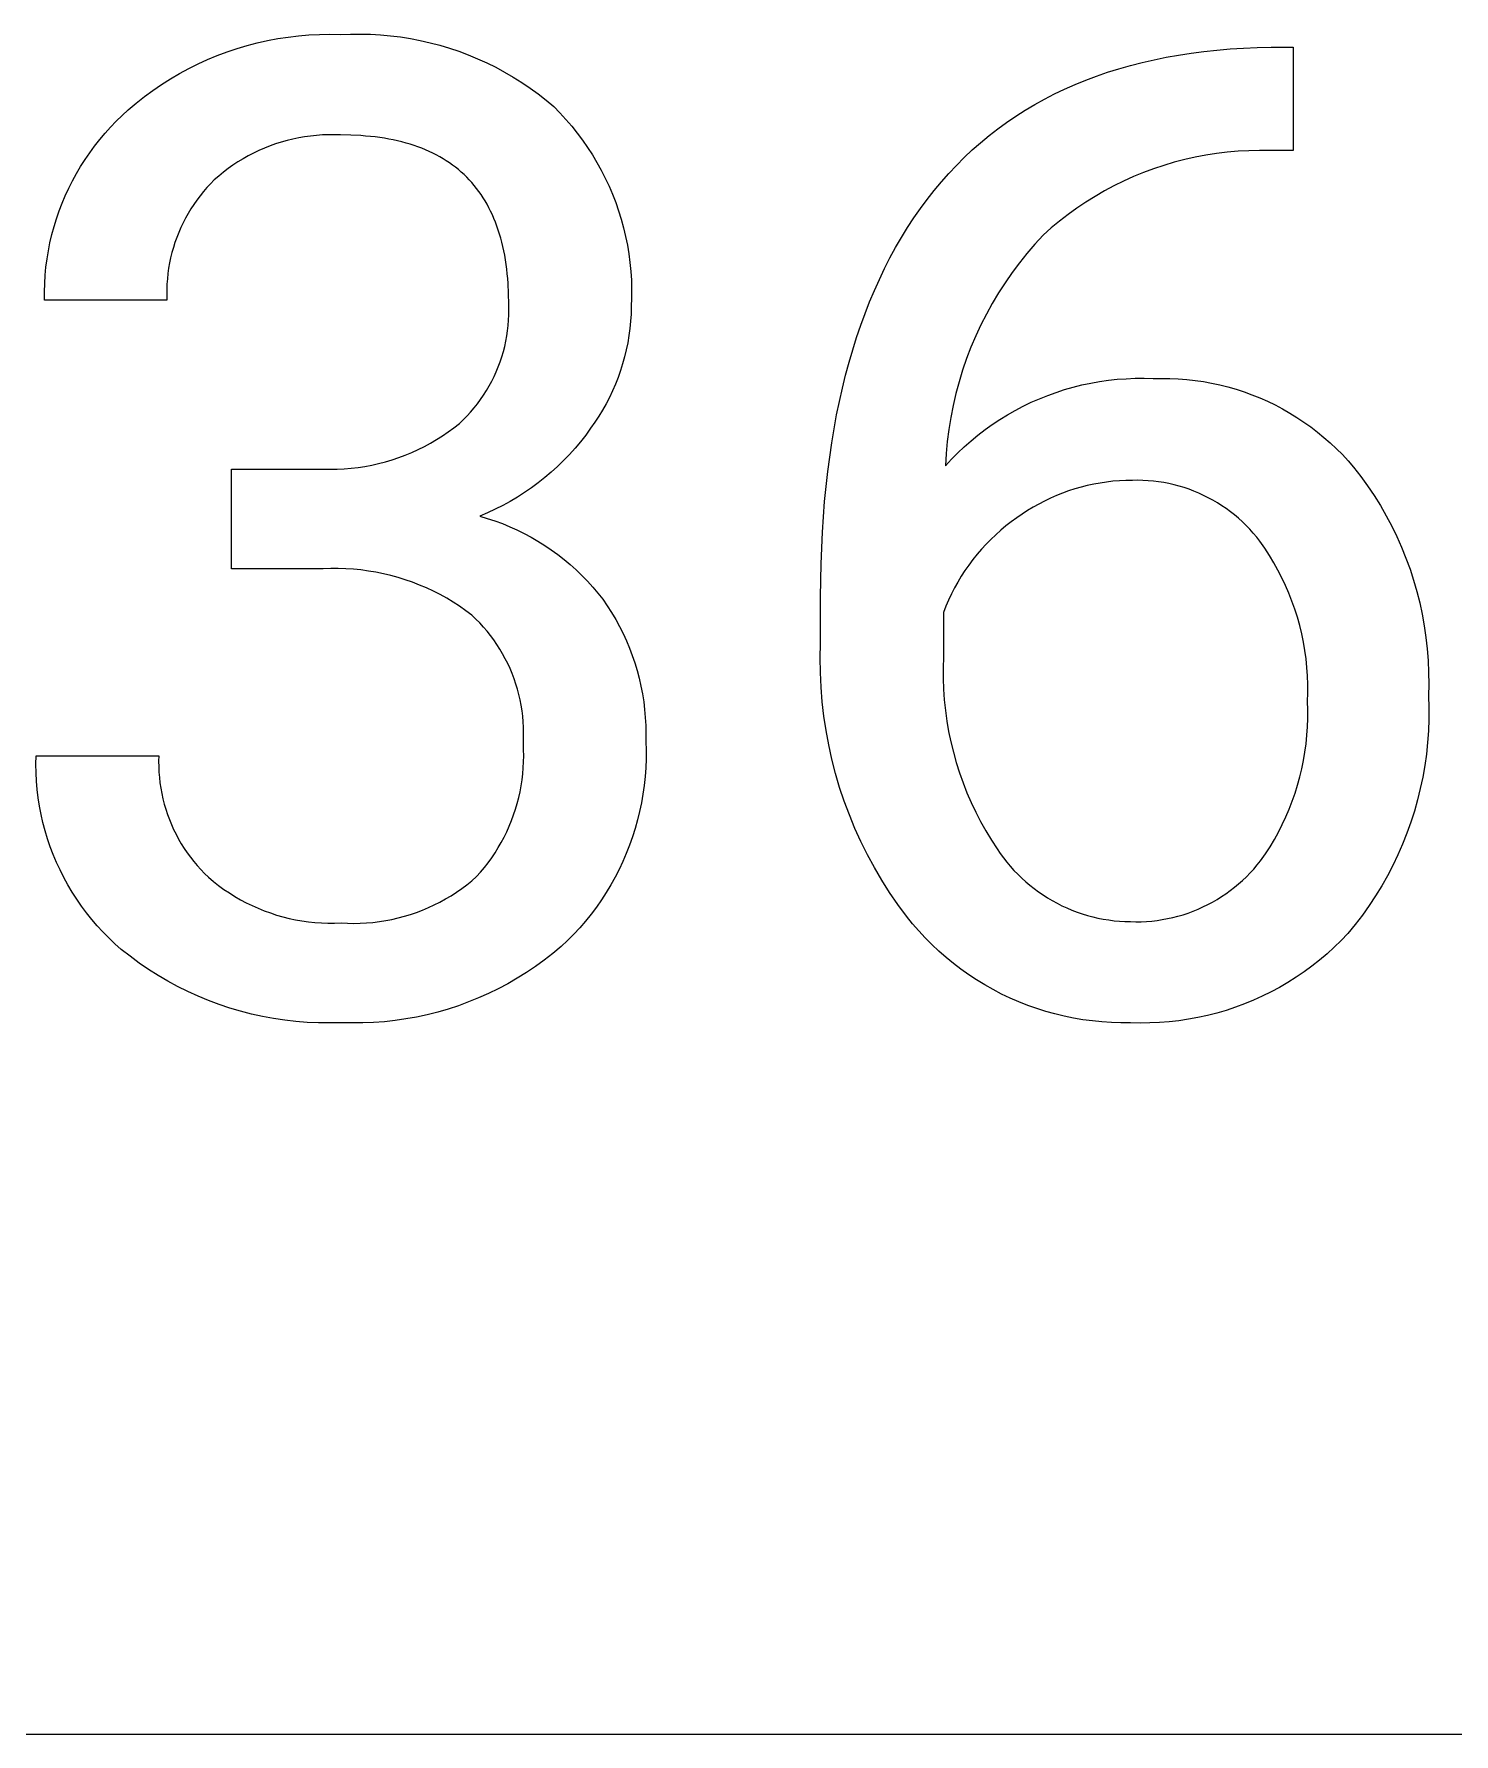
# Model space of a CAD drawing. Header units: millimetres. Extents: x -987 to 2591, y -102 to 2398.
# Drawn here: x 1936.8 to 1986.8, y 98.2 to 158.1 of the extents above; entities that cross this region are included whole.
import ezdxf

# ---------------------------------------------------------------- set-up
doc = ezdxf.new("R2010")
doc.units = ezdxf.units.MM
doc.header["$MEASUREMENT"] = 0
doc.layers.add('Domyślny', color=7, linetype='Continuous', true_color=0x000000)

msp = doc.modelspace()

# ---------------------------------------------------------------- linework, layer by layer
at = {"layer": 'Domyślny', "color": 18, "lineweight": 15, "true_color": 0x000000}
for p, q in [((1943.611, 157.458), (1943.96, 157.575)), ((1943.96, 157.575), (1944.314, 157.681)), ((1944.314, 157.681), (1944.672, 157.774)), ((1944.672, 157.774), (1945.032, 157.855)), ((1945.032, 157.855), (1945.395, 157.923)), ((1945.395, 157.923), (1945.76, 157.979)), ((1945.76, 157.979), (1946.126, 158.022)), ((1946.126, 158.022), (1946.494, 158.052)), ((1946.494, 158.052), (1946.863, 158.07)), ((1946.863, 158.07), (1947.232, 158.075)), ((1947.232, 158.075), (1947.601, 158.067)), ((1947.601, 158.067), (1947.955, 158.083)), ((1947.955, 158.083), (1948.308, 158.086)), ((1948.308, 158.086), (1948.662, 158.078)), ((1948.662, 158.078), (1949.015, 158.058)), ((1949.015, 158.058), (1949.367, 158.026)), ((1949.367, 158.026), (1949.718, 157.983)), ((1949.718, 157.983), (1950.068, 157.927)), ((1950.068, 157.927), (1950.415, 157.86)), ((1950.415, 157.86), (1950.76, 157.781)), ((1950.76, 157.781), (1951.102, 157.691)), ((1951.102, 157.691), (1951.44, 157.589)), ((1951.44, 157.589), (1951.775, 157.476)), ((1978.021, 157.473), (1978.48, 157.522)), ((1978.48, 157.522), (1978.946, 157.561)), ((1978.946, 157.561), (1979.419, 157.592)), ((1979.419, 157.592), (1979.9, 157.612)), ((1979.9, 157.612), (1980.389, 157.624)), ((1980.389, 157.624), (1981.163, 157.624)), ((1981.163, 157.624), (1981.163, 153.978)), ((1942.258, 156.868), (1942.588, 157.033)), ((1942.588, 157.033), (1942.924, 157.186)), ((1942.924, 157.186), (1943.265, 157.328)), ((1943.265, 157.328), (1943.611, 157.458)), ((1951.775, 157.476), (1952.107, 157.352)), ((1952.107, 157.352), (1952.433, 157.216)), ((1952.433, 157.216), (1952.755, 157.07)), ((1952.755, 157.07), (1953.072, 156.913)), ((1953.072, 156.913), (1953.384, 156.745)), ((1975.026, 156.864), (1975.431, 156.98)), ((1975.431, 156.98), (1975.844, 157.085)), ((1975.844, 157.085), (1976.264, 157.182)), ((1976.264, 157.182), (1976.692, 157.268)), ((1976.692, 157.268), (1977.127, 157.346)), ((1977.127, 157.346), (1977.571, 157.414)), ((1977.571, 157.414), (1978.021, 157.473)), ((1941.303, 156.307), (1941.615, 156.505)), ((1941.615, 156.505), (1941.933, 156.692)), ((1941.933, 156.692), (1942.258, 156.868)), ((1953.384, 156.745), (1953.689, 156.567)), ((1953.689, 156.567), (1953.989, 156.379)), ((1953.989, 156.379), (1954.282, 156.181)), ((1973.482, 156.309), (1973.857, 156.462)), ((1973.857, 156.462), (1974.239, 156.605)), ((1974.239, 156.605), (1974.629, 156.74)), ((1974.629, 156.74), (1975.026, 156.864)), ((1940.413, 155.649), (1940.702, 155.879)), ((1940.702, 155.879), (1940.999, 156.098)), ((1940.999, 156.098), (1941.303, 156.307)), ((1954.282, 156.181), (1954.568, 155.973)), ((1954.568, 155.973), (1954.847, 155.756)), ((1954.847, 155.756), (1955.119, 155.529)), ((1972.06, 155.602), (1972.404, 155.793)), ((1972.404, 155.793), (1972.756, 155.974)), ((1972.756, 155.974), (1973.115, 156.146)), ((1973.115, 156.146), (1973.482, 156.309)), ((1939.707, 155.013), (1939.916, 155.215)), ((1939.916, 155.215), (1940.131, 155.41)), ((1940.131, 155.41), (1940.413, 155.649)), ((1955.119, 155.529), (1955.337, 155.307)), ((1955.337, 155.307), (1955.548, 155.078)), ((1971.073, 154.973), (1971.394, 155.192)), ((1971.394, 155.192), (1971.723, 155.402)), ((1971.723, 155.402), (1972.06, 155.602)), ((1939.122, 154.367), (1939.31, 154.589)), ((1939.31, 154.589), (1939.505, 154.805)), ((1939.505, 154.805), (1939.707, 155.013)), ((1946.97, 154.529), (1946.76, 154.514)), ((1947.18, 154.536), (1946.97, 154.529)), ((1947.391, 154.536), (1947.18, 154.536)), ((1947.601, 154.529), (1947.391, 154.536)), ((1947.966, 154.523), (1947.601, 154.529)), ((1948.32, 154.505), (1947.966, 154.523)), ((1955.548, 155.078), (1955.752, 154.841)), ((1955.752, 154.841), (1955.947, 154.598)), ((1955.947, 154.598), (1956.133, 154.348)), ((1970.453, 154.506), (1970.759, 154.744)), ((1970.759, 154.744), (1971.073, 154.973)), ((1938.77, 153.905), (1938.942, 154.139)), ((1938.942, 154.139), (1939.122, 154.367)), ((1944.734, 153.982), (1944.544, 153.891)), ((1944.927, 154.066), (1944.734, 153.982)), ((1945.122, 154.143), (1944.927, 154.066)), ((1945.321, 154.214), (1945.122, 154.143)), ((1945.521, 154.278), (1945.321, 154.214)), ((1945.724, 154.335), (1945.521, 154.278)), ((1945.928, 154.385), (1945.724, 154.335)), ((1946.135, 154.428), (1945.928, 154.385)), ((1946.342, 154.464), (1946.135, 154.428)), ((1946.55, 154.493), (1946.342, 154.464)), ((1946.76, 154.514), (1946.55, 154.493)), ((1948.492, 154.492), (1948.32, 154.505)), ((1948.661, 154.477), (1948.492, 154.492)), ((1948.828, 154.458), (1948.661, 154.477)), ((1948.992, 154.436), (1948.828, 154.458)), ((1949.153, 154.411), (1948.992, 154.436)), ((1949.31, 154.384), (1949.153, 154.411)), ((1949.465, 154.353), (1949.31, 154.384)), ((1949.617, 154.32), (1949.465, 154.353)), ((1949.767, 154.284), (1949.617, 154.32)), ((1949.913, 154.245), (1949.767, 154.284)), ((1950.056, 154.202), (1949.913, 154.245)), ((1950.197, 154.157), (1950.056, 154.202)), ((1950.335, 154.11), (1950.197, 154.157)), ((1950.469, 154.059), (1950.335, 154.11)), ((1950.601, 154.005), (1950.469, 154.059)), ((1950.73, 153.949), (1950.601, 154.005)), ((1950.856, 153.889), (1950.73, 153.949)), ((1956.133, 154.348), (1956.311, 154.092)), ((1956.311, 154.092), (1956.48, 153.83)), ((1969.58, 153.734), (1969.863, 154.001)), ((1969.863, 154.001), (1970.154, 154.258)), ((1970.154, 154.258), (1970.453, 154.506)), ((1978.844, 153.923), (1978.466, 153.877)), ((1979.223, 153.956), (1978.844, 153.923)), ((1979.604, 153.976), (1979.223, 153.956)), ((1979.984, 153.984), (1979.604, 153.976)), ((1980.365, 153.978), (1979.984, 153.984)), ((1981.163, 153.978), (1980.365, 153.978)), ((1938.302, 153.17), (1938.449, 153.42)), ((1938.449, 153.42), (1938.605, 153.665)), ((1938.605, 153.665), (1938.77, 153.905)), ((1943.646, 153.343), (1943.479, 153.216)), ((1943.818, 153.465), (1943.646, 153.343)), ((1943.994, 153.581), (1943.818, 153.465)), ((1944.174, 153.691), (1943.994, 153.581)), ((1944.357, 153.794), (1944.174, 153.691)), ((1944.544, 153.891), (1944.357, 153.794)), ((1950.979, 153.827), (1950.856, 153.889)), ((1951.099, 153.761), (1950.979, 153.827)), ((1951.217, 153.693), (1951.099, 153.761)), ((1951.331, 153.622), (1951.217, 153.693)), ((1951.443, 153.548), (1951.331, 153.622)), ((1951.551, 153.471), (1951.443, 153.548)), ((1951.657, 153.391), (1951.551, 153.471)), ((1951.76, 153.308), (1951.657, 153.391)), ((1956.48, 153.83), (1956.64, 153.562)), ((1956.64, 153.562), (1956.791, 153.29)), ((1969.036, 153.172), (1969.304, 153.458)), ((1969.304, 153.458), (1969.58, 153.734)), ((1976.249, 153.339), (1975.892, 153.206)), ((1976.61, 153.459), (1976.249, 153.339)), ((1976.975, 153.568), (1976.61, 153.459)), ((1977.344, 153.664), (1976.975, 153.568)), ((1977.715, 153.748), (1977.344, 153.664)), ((1978.09, 153.819), (1977.715, 153.748)), ((1978.466, 153.877), (1978.09, 153.819)), ((1938.032, 152.655), (1938.162, 152.914)), ((1938.162, 152.914), (1938.302, 153.17)), ((1943.026, 152.811), (1942.898, 152.674)), ((1943.157, 152.944), (1943.026, 152.811)), ((1943.316, 153.083), (1943.157, 152.944)), ((1943.479, 153.216), (1943.316, 153.083)), ((1951.86, 153.223), (1951.76, 153.308)), ((1951.957, 153.134), (1951.86, 153.223)), ((1952.051, 153.042), (1951.957, 153.134)), ((1952.142, 152.948), (1952.051, 153.042)), ((1952.231, 152.851), (1952.142, 152.948)), ((1952.316, 152.75), (1952.231, 152.851)), ((1952.399, 152.647), (1952.316, 152.75)), ((1956.791, 153.29), (1956.933, 153.012)), ((1956.933, 153.012), (1957.065, 152.729)), ((1957.065, 152.729), (1957.187, 152.442)), ((1968.523, 152.572), (1968.776, 152.877)), ((1968.776, 152.877), (1969.036, 153.172)), ((1974.851, 152.737), (1974.515, 152.557)), ((1975.193, 152.905), (1974.851, 152.737)), ((1975.54, 153.061), (1975.193, 152.905)), ((1975.892, 153.206), (1975.54, 153.061)), ((1937.693, 151.852), (1937.797, 152.123)), ((1937.797, 152.123), (1937.91, 152.391)), ((1937.91, 152.391), (1938.032, 152.655)), ((1942.545, 152.236), (1942.438, 152.083)), ((1942.658, 152.386), (1942.545, 152.236)), ((1942.776, 152.532), (1942.658, 152.386)), ((1942.898, 152.674), (1942.776, 152.532)), ((1952.478, 152.541), (1952.399, 152.647)), ((1952.555, 152.432), (1952.478, 152.541)), ((1952.629, 152.32), (1952.555, 152.432)), ((1952.7, 152.205), (1952.629, 152.32)), ((1952.768, 152.087), (1952.7, 152.205)), ((1957.187, 152.442), (1957.299, 152.152)), ((1957.299, 152.152), (1957.402, 151.857)), ((1968.038, 151.936), (1968.277, 152.259)), ((1968.277, 152.259), (1968.523, 152.572)), ((1973.863, 152.165), (1973.547, 151.952)), ((1974.186, 152.366), (1973.863, 152.165)), ((1974.515, 152.557), (1974.186, 152.366)), ((1937.513, 151.299), (1937.599, 151.577)), ((1937.599, 151.577), (1937.693, 151.852)), ((1942.147, 151.602), (1942.061, 151.436)), ((1942.238, 151.766), (1942.147, 151.602)), ((1942.335, 151.926), (1942.238, 151.766)), ((1942.438, 152.083), (1942.335, 151.926)), ((1952.833, 151.967), (1952.768, 152.087)), ((1952.895, 151.843), (1952.833, 151.967)), ((1952.955, 151.717), (1952.895, 151.843)), ((1953.011, 151.587), (1952.955, 151.717)), ((1953.065, 151.455), (1953.011, 151.587)), ((1957.402, 151.857), (1957.494, 151.559)), ((1957.494, 151.559), (1957.577, 151.259)), ((1967.585, 151.266), (1967.807, 151.606)), ((1967.807, 151.606), (1968.038, 151.936)), ((1973.238, 151.729), (1972.937, 151.496)), ((1973.547, 151.952), (1973.238, 151.729)), ((1937.371, 150.735), (1937.438, 151.018)), ((1937.438, 151.018), (1937.513, 151.299)), ((1941.906, 151.095), (1941.837, 150.92)), ((1941.981, 151.267), (1941.906, 151.095)), ((1942.061, 151.436), (1941.981, 151.267)), ((1953.116, 151.32), (1953.065, 151.455)), ((1953.163, 151.181), (1953.116, 151.32)), ((1953.208, 151.04), (1953.163, 151.181)), ((1953.25, 150.896), (1953.208, 151.04)), ((1957.577, 151.259), (1957.649, 150.955)), ((1957.649, 150.955), (1957.71, 150.65)), ((1967.37, 150.918), (1967.585, 151.266)), ((1972.359, 151), (1972.068, 150.684)), ((1972.644, 151.253), (1972.359, 151)), ((1972.937, 151.496), (1972.644, 151.253)), ((1937.267, 150.164), (1937.314, 150.45)), ((1937.314, 150.45), (1937.371, 150.735)), ((1941.667, 150.385), (1941.622, 150.203)), ((1941.718, 150.565), (1941.667, 150.385)), ((1941.774, 150.744), (1941.718, 150.565)), ((1941.837, 150.92), (1941.774, 150.744)), ((1953.289, 150.749), (1953.25, 150.896)), ((1953.326, 150.599), (1953.289, 150.749)), ((1953.359, 150.446), (1953.326, 150.599)), ((1953.389, 150.291), (1953.359, 150.446)), ((1957.71, 150.65), (1957.761, 150.342)), ((1957.761, 150.342), (1957.802, 150.033)), ((1966.963, 150.196), (1967.162, 150.562)), ((1967.162, 150.562), (1967.37, 150.918)), ((1971.788, 150.358), (1971.52, 150.023)), ((1972.068, 150.684), (1971.788, 150.358)), ((1937.202, 149.586), (1937.229, 149.875)), ((1937.229, 149.875), (1937.267, 150.164)), ((1941.551, 149.835), (1941.525, 149.65)), ((1941.584, 150.02), (1941.551, 149.835)), ((1941.622, 150.203), (1941.584, 150.02)), ((1953.417, 150.132), (1953.389, 150.291)), ((1953.442, 149.97), (1953.417, 150.132)), ((1953.463, 149.806), (1953.442, 149.97)), ((1953.482, 149.638), (1953.463, 149.806)), ((1957.802, 150.033), (1957.832, 149.723)), ((1966.588, 149.44), (1966.772, 149.822)), ((1966.772, 149.822), (1966.963, 150.196)), ((1971.52, 150.023), (1971.263, 149.679)), ((1937.175, 149.005), (1937.184, 149.296)), ((1937.184, 149.296), (1937.202, 149.586)), ((1941.492, 149.277), (1941.485, 149.089)), ((1941.506, 149.463), (1941.492, 149.277)), ((1941.525, 149.65), (1941.506, 149.463)), ((1953.498, 149.468), (1953.482, 149.638)), ((1953.511, 149.294), (1953.498, 149.468)), ((1953.528, 148.939), (1953.511, 149.294)), ((1957.832, 149.723), (1957.852, 149.412)), ((1957.852, 149.412), (1957.861, 149.1)), ((1966.412, 149.049), (1966.588, 149.44)), ((1971.018, 149.326), (1970.786, 148.965)), ((1971.263, 149.679), (1971.018, 149.326)), ((1937.177, 148.715), (1937.175, 149.005)), ((1941.489, 148.715), (1937.177, 148.715)), ((1941.485, 149.089), (1941.484, 148.902)), ((1941.484, 148.902), (1941.489, 148.715)), ((1953.534, 148.572), (1953.528, 148.939)), ((1953.539, 148.384), (1953.534, 148.572)), ((1957.859, 148.788), (1957.847, 148.477)), ((1957.861, 149.1), (1957.859, 148.788)), ((1966.084, 148.241), (1966.244, 148.649)), ((1966.244, 148.649), (1966.412, 149.049)), ((1970.566, 148.596), (1970.358, 148.22)), ((1970.786, 148.965), (1970.566, 148.596)), ((1953.514, 147.821), (1953.529, 148.008)), ((1953.529, 148.008), (1953.537, 148.196)), ((1953.537, 148.196), (1953.539, 148.384)), ((1957.824, 147.968), (1957.799, 147.715)), ((1957.84, 148.222), (1957.824, 147.968)), ((1957.847, 148.477), (1957.84, 148.222)), ((1965.931, 147.824), (1966.084, 148.241)), ((1970.358, 148.22), (1970.164, 147.837)), ((1953.431, 147.264), (1953.465, 147.448)), ((1953.465, 147.448), (1953.493, 147.634)), ((1953.493, 147.634), (1953.514, 147.821)), ((1957.765, 147.462), (1957.723, 147.211)), ((1957.799, 147.715), (1957.765, 147.462)), ((1965.65, 146.964), (1965.786, 147.399)), ((1965.786, 147.399), (1965.931, 147.824)), ((1969.983, 147.448), (1969.816, 147.052)), ((1970.164, 147.837), (1969.983, 147.448)), ((1953.29, 146.718), (1953.344, 146.898)), ((1953.344, 146.898), (1953.391, 147.08)), ((1953.391, 147.08), (1953.431, 147.264)), ((1957.672, 146.962), (1957.612, 146.714)), ((1957.723, 147.211), (1957.672, 146.962)), ((1965.521, 146.522), (1965.65, 146.964)), ((1969.816, 147.052), (1969.662, 146.651)), ((1953.015, 146.019), (1953.093, 146.19)), ((1953.093, 146.19), (1953.165, 146.364)), ((1953.165, 146.364), (1953.231, 146.54)), ((1953.231, 146.54), (1953.29, 146.718)), ((1957.468, 146.226), (1957.383, 145.986)), ((1957.544, 146.469), (1957.468, 146.226)), ((1957.612, 146.714), (1957.544, 146.469)), ((1965.399, 146.07), (1965.521, 146.522)), ((1969.522, 146.246), (1969.396, 145.835)), ((1969.662, 146.651), (1969.522, 146.246)), ((1952.747, 145.524), (1952.842, 145.686)), ((1952.842, 145.686), (1952.932, 145.851)), ((1952.932, 145.851), (1953.015, 146.019)), ((1957.29, 145.749), (1957.188, 145.515)), ((1957.383, 145.986), (1957.29, 145.749)), ((1965.181, 145.142), (1965.286, 145.61)), ((1965.286, 145.61), (1965.399, 146.07)), ((1969.396, 145.835), (1969.284, 145.42)), ((1972.816, 145.462), (1973.116, 145.559)), ((1973.116, 145.559), (1973.419, 145.646)), ((1973.419, 145.646), (1973.725, 145.722)), ((1973.725, 145.722), (1974.034, 145.788)), ((1974.034, 145.788), (1974.345, 145.843)), ((1974.345, 145.843), (1974.657, 145.887)), ((1974.657, 145.887), (1974.97, 145.921)), ((1974.97, 145.921), (1975.285, 145.944)), ((1975.285, 145.944), (1975.6, 145.956)), ((1975.6, 145.956), (1975.916, 145.958)), ((1975.916, 145.958), (1976.231, 145.948)), ((1976.231, 145.948), (1976.527, 145.955)), ((1976.527, 145.955), (1976.823, 145.952)), ((1976.823, 145.952), (1977.119, 145.939)), ((1977.119, 145.939), (1977.415, 145.916)), ((1977.415, 145.916), (1977.709, 145.883)), ((1977.709, 145.883), (1978.002, 145.84)), ((1978.002, 145.84), (1978.293, 145.787)), ((1978.293, 145.787), (1978.583, 145.724)), ((1978.583, 145.724), (1978.87, 145.652)), ((1978.87, 145.652), (1979.155, 145.569)), ((1979.155, 145.569), (1979.436, 145.478)), ((1952.311, 144.912), (1952.428, 145.059)), ((1952.428, 145.059), (1952.54, 145.21)), ((1952.54, 145.21), (1952.646, 145.365)), ((1952.646, 145.365), (1952.747, 145.524)), ((1956.962, 145.059), (1956.837, 144.837)), ((1957.079, 145.285), (1956.962, 145.059)), ((1957.188, 145.515), (1957.079, 145.285)), ((1965.083, 144.665), (1965.181, 145.142)), ((1969.186, 145.002), (1969.103, 144.581)), ((1969.284, 145.42), (1969.186, 145.002)), ((1971.374, 144.827), (1971.653, 144.974)), ((1971.653, 144.974), (1971.938, 145.111)), ((1971.938, 145.111), (1972.226, 145.238)), ((1972.226, 145.238), (1972.519, 145.355)), ((1972.519, 145.355), (1972.816, 145.462)), ((1979.436, 145.478), (1979.715, 145.377)), ((1979.715, 145.377), (1979.99, 145.266)), ((1979.99, 145.266), (1980.261, 145.146)), ((1980.261, 145.146), (1980.527, 145.018)), ((1980.527, 145.018), (1980.79, 144.88)), ((1951.601, 144.214), (1951.795, 144.366)), ((1951.795, 144.366), (1951.931, 144.496)), ((1951.931, 144.496), (1952.063, 144.63)), ((1952.063, 144.63), (1952.189, 144.769)), ((1952.189, 144.769), (1952.311, 144.912)), ((1956.565, 144.407), (1956.417, 144.199)), ((1956.704, 144.62), (1956.565, 144.407)), ((1956.837, 144.837), (1956.704, 144.62)), ((1964.993, 144.179), (1965.083, 144.665)), ((1969.103, 144.581), (1969.034, 144.157)), ((1970.568, 144.332), (1970.831, 144.506)), ((1970.831, 144.506), (1971.1, 144.671)), ((1971.1, 144.671), (1971.374, 144.827)), ((1980.79, 144.88), (1981.047, 144.733)), ((1981.047, 144.733), (1981.299, 144.578)), ((1981.299, 144.578), (1981.546, 144.415)), ((1981.546, 144.415), (1981.788, 144.243)), ((1950.778, 143.673), (1950.991, 143.798)), ((1950.991, 143.798), (1951.199, 143.929)), ((1951.199, 143.929), (1951.402, 144.068)), ((1951.402, 144.068), (1951.601, 144.214)), ((1956.243, 143.959), (1956.06, 143.724)), ((1956.417, 144.199), (1956.243, 143.959)), ((1964.911, 143.684), (1964.993, 144.179)), ((1969.034, 144.157), (1968.98, 143.731)), ((1969.581, 143.547), (1969.818, 143.756)), ((1969.818, 143.756), (1970.061, 143.956)), ((1970.061, 143.956), (1970.312, 144.148)), ((1970.312, 144.148), (1970.568, 144.332)), ((1981.788, 144.243), (1982.023, 144.063)), ((1982.023, 144.063), (1982.252, 143.875)), ((1982.252, 143.875), (1982.475, 143.68)), ((1949.424, 143.086), (1949.657, 143.164)), ((1949.657, 143.164), (1949.888, 143.25)), ((1949.888, 143.25), (1950.116, 143.345)), ((1950.116, 143.345), (1950.34, 143.447)), ((1950.34, 143.447), (1950.561, 143.556)), ((1950.561, 143.556), (1950.778, 143.673)), ((1955.671, 143.274), (1955.465, 143.06)), ((1955.869, 143.496), (1955.671, 143.274)), ((1956.06, 143.724), (1955.869, 143.496)), ((1964.77, 142.669), (1964.911, 143.684)), ((1968.941, 143.303), (1968.916, 142.875)), ((1968.98, 143.731), (1968.941, 143.303)), ((1969.13, 143.106), (1969.352, 143.331)), ((1969.352, 143.331), (1969.581, 143.547)), ((1982.475, 143.68), (1982.691, 143.477)), ((1982.691, 143.477), (1982.9, 143.267)), ((1982.9, 143.267), (1983.102, 143.051)), ((1943.765, 142.758), (1946.994, 142.758)), ((1943.765, 139.243), (1943.765, 142.758)), ((1946.994, 142.758), (1947.24, 142.753)), ((1947.24, 142.753), (1947.486, 142.756)), ((1947.486, 142.756), (1947.732, 142.768)), ((1947.732, 142.768), (1947.978, 142.788)), ((1947.978, 142.788), (1948.223, 142.817)), ((1948.223, 142.817), (1948.466, 142.854)), ((1948.466, 142.854), (1948.709, 142.9)), ((1948.709, 142.9), (1948.949, 142.954)), ((1948.949, 142.954), (1949.188, 143.016)), ((1949.188, 143.016), (1949.424, 143.086)), ((1955.032, 142.652), (1954.805, 142.459)), ((1955.252, 142.852), (1955.032, 142.652)), ((1955.465, 143.06), (1955.252, 142.852)), ((1964.661, 141.62), (1964.77, 142.669)), ((1968.916, 142.875), (1969.13, 143.106)), ((1983.102, 143.051), (1983.296, 142.827)), ((1983.296, 142.827), (1983.549, 142.501)), ((1954.333, 142.098), (1954.088, 141.929)), ((1954.572, 142.274), (1954.333, 142.098)), ((1954.805, 142.459), (1954.572, 142.274)), ((1973.254, 141.988), (1973.038, 141.91)), ((1973.472, 142.058), (1973.254, 141.988)), ((1973.692, 142.122), (1973.472, 142.058)), ((1973.914, 142.178), (1973.692, 142.122)), ((1974.138, 142.227), (1973.914, 142.178)), ((1974.363, 142.268), (1974.138, 142.227)), ((1974.59, 142.302), (1974.363, 142.268)), ((1974.818, 142.329), (1974.59, 142.302)), ((1975.046, 142.347), (1974.818, 142.329)), ((1975.275, 142.359), (1975.046, 142.347)), ((1975.504, 142.362), (1975.275, 142.359)), ((1975.689, 142.365), (1975.504, 142.362)), ((1975.873, 142.36), (1975.689, 142.365)), ((1976.058, 142.35), (1975.873, 142.36)), ((1976.242, 142.334), (1976.058, 142.35)), ((1976.425, 142.311), (1976.242, 142.334)), ((1976.607, 142.282), (1976.425, 142.311)), ((1976.788, 142.247), (1976.607, 142.282)), ((1976.968, 142.205), (1976.788, 142.247)), ((1977.147, 142.158), (1976.968, 142.205)), ((1977.323, 142.105), (1977.147, 142.158)), ((1977.498, 142.046), (1977.323, 142.105)), ((1977.671, 141.98), (1977.498, 142.046)), ((1977.841, 141.909), (1977.671, 141.98)), ((1983.549, 142.501), (1983.79, 142.167)), ((1983.79, 142.167), (1984.02, 141.825)), ((1953.054, 141.342), (1952.784, 141.217)), ((1953.32, 141.475), (1953.054, 141.342)), ((1953.581, 141.618), (1953.32, 141.475)), ((1953.837, 141.769), (1953.581, 141.618)), ((1954.088, 141.929), (1953.837, 141.769)), ((1964.582, 140.536), (1964.661, 141.62)), ((1972.005, 141.416), (1971.809, 141.297)), ((1972.205, 141.528), (1972.005, 141.416)), ((1972.409, 141.634), (1972.205, 141.528)), ((1972.615, 141.733), (1972.409, 141.634)), ((1972.825, 141.825), (1972.615, 141.733)), ((1973.038, 141.91), (1972.825, 141.825)), ((1978.009, 141.833), (1977.841, 141.909)), ((1978.174, 141.75), (1978.009, 141.833)), ((1978.337, 141.662), (1978.174, 141.75)), ((1978.496, 141.569), (1978.337, 141.662)), ((1978.652, 141.47), (1978.496, 141.569)), ((1978.804, 141.367), (1978.652, 141.47)), ((1978.953, 141.258), (1978.804, 141.367)), ((1984.02, 141.825), (1984.238, 141.475)), ((1984.238, 141.475), (1984.444, 141.117)), ((1952.784, 141.217), (1952.51, 141.102)), ((1952.51, 141.102), (1952.778, 141.022)), ((1952.778, 141.022), (1953.044, 140.933)), ((1953.044, 140.933), (1953.307, 140.836)), ((1953.307, 140.836), (1953.566, 140.729)), ((1971.048, 140.755), (1970.865, 140.603)), ((1971.237, 140.901), (1971.048, 140.755)), ((1971.43, 141.04), (1971.237, 140.901)), ((1971.617, 141.172), (1971.43, 141.04)), ((1971.809, 141.297), (1971.617, 141.172)), ((1979.099, 141.144), (1978.953, 141.258)), ((1979.24, 141.025), (1979.099, 141.144)), ((1979.377, 140.901), (1979.24, 141.025)), ((1979.51, 140.773), (1979.377, 140.901)), ((1979.638, 140.641), (1979.51, 140.773)), ((1984.444, 141.117), (1984.637, 140.753)), ((1984.637, 140.753), (1984.818, 140.382)), ((1953.566, 140.729), (1953.822, 140.613)), ((1953.822, 140.613), (1954.073, 140.489)), ((1954.073, 140.489), (1954.32, 140.357)), ((1954.32, 140.357), (1954.562, 140.216)), ((1954.562, 140.216), (1954.8, 140.067)), ((1964.536, 139.417), (1964.582, 140.536)), ((1970.514, 140.281), (1970.347, 140.111)), ((1970.687, 140.445), (1970.514, 140.281)), ((1970.865, 140.603), (1970.687, 140.445)), ((1979.762, 140.504), (1979.638, 140.641)), ((1979.881, 140.363), (1979.762, 140.504)), ((1979.996, 140.218), (1979.881, 140.363)), ((1980.167, 139.972), (1979.996, 140.218)), ((1984.818, 140.382), (1984.986, 140.006)), ((1954.8, 140.067), (1955.032, 139.91)), ((1955.032, 139.91), (1955.259, 139.745)), ((1955.259, 139.745), (1955.48, 139.573)), ((1955.48, 139.573), (1955.695, 139.393)), ((1969.882, 139.57), (1969.739, 139.379)), ((1970.031, 139.756), (1969.882, 139.57)), ((1970.186, 139.936), (1970.031, 139.756)), ((1970.347, 140.111), (1970.186, 139.936)), ((1980.33, 139.72), (1980.167, 139.972)), ((1980.485, 139.462), (1980.33, 139.72)), ((1984.986, 140.006), (1985.14, 139.623)), ((1985.14, 139.623), (1985.282, 139.236)), ((1946.994, 139.243), (1943.765, 139.243)), ((1947.26, 139.254), (1946.994, 139.243)), ((1947.528, 139.255), (1947.26, 139.254)), ((1947.794, 139.247), (1947.528, 139.255)), ((1948.061, 139.23), (1947.794, 139.247)), ((1948.327, 139.204), (1948.061, 139.23)), ((1948.592, 139.168), (1948.327, 139.204)), ((1948.855, 139.124), (1948.592, 139.168)), ((1949.117, 139.071), (1948.855, 139.124)), ((1949.376, 139.009), (1949.117, 139.071)), ((1949.634, 138.939), (1949.376, 139.009)), ((1955.695, 139.393), (1955.904, 139.206)), ((1955.904, 139.206), (1956.106, 139.012)), ((1956.106, 139.012), (1956.302, 138.812)), ((1964.52, 138.264), (1964.536, 139.417)), ((1969.474, 138.984), (1969.351, 138.78)), ((1969.603, 139.184), (1969.474, 138.984)), ((1969.739, 139.379), (1969.603, 139.184)), ((1980.631, 139.2), (1980.485, 139.462)), ((1980.768, 138.933), (1980.631, 139.2)), ((1985.282, 139.236), (1985.41, 138.844)), ((1949.889, 138.859), (1949.634, 138.939)), ((1950.141, 138.771), (1949.889, 138.859)), ((1950.39, 138.675), (1950.141, 138.771)), ((1950.636, 138.57), (1950.39, 138.675)), ((1950.878, 138.457), (1950.636, 138.57)), ((1951.115, 138.335), (1950.878, 138.457)), ((1956.302, 138.812), (1956.49, 138.604)), ((1956.49, 138.604), (1956.672, 138.391)), ((1956.672, 138.391), (1956.846, 138.171)), ((1969.127, 138.36), (1969.025, 138.145)), ((1969.235, 138.572), (1969.127, 138.36)), ((1969.351, 138.78), (1969.235, 138.572)), ((1980.895, 138.661), (1980.768, 138.933)), ((1981.014, 138.385), (1980.895, 138.661)), ((1981.124, 138.106), (1981.014, 138.385)), ((1985.41, 138.844), (1985.525, 138.448)), ((1985.525, 138.448), (1985.626, 138.048)), ((1951.349, 138.206), (1951.115, 138.335)), ((1951.578, 138.069), (1951.349, 138.206)), ((1951.802, 137.924), (1951.578, 138.069)), ((1952.022, 137.771), (1951.802, 137.924)), ((1952.236, 137.611), (1952.022, 137.771)), ((1956.846, 138.171), (1957.005, 137.941)), ((1957.005, 137.941), (1957.156, 137.705)), ((1964.52, 136.62), (1964.52, 138.264)), ((1968.931, 137.926), (1968.845, 137.704)), ((1969.025, 138.145), (1968.931, 137.926)), ((1981.224, 137.823), (1981.124, 138.106)), ((1981.314, 137.537), (1981.224, 137.823)), ((1985.626, 138.048), (1985.713, 137.645)), ((1952.376, 137.477), (1952.236, 137.611)), ((1952.511, 137.339), (1952.376, 137.477)), ((1952.642, 137.195), (1952.511, 137.339)), ((1952.767, 137.048), (1952.642, 137.195)), ((1957.156, 137.705), (1957.299, 137.464)), ((1957.299, 137.464), (1957.433, 137.218)), ((1957.433, 137.218), (1957.559, 136.968)), ((1968.845, 137.704), (1968.845, 136.132)), ((1981.395, 137.248), (1981.314, 137.537)), ((1981.466, 136.956), (1981.395, 137.248)), ((1985.713, 137.645), (1985.786, 137.239)), ((1985.786, 137.239), (1985.845, 136.831)), ((1952.888, 136.896), (1952.767, 137.048)), ((1953.003, 136.74), (1952.888, 136.896)), ((1953.113, 136.58), (1953.003, 136.74)), ((1953.217, 136.417), (1953.113, 136.58)), ((1957.559, 136.968), (1957.676, 136.713)), ((1957.676, 136.713), (1957.785, 136.455)), ((1964.507, 136.106), (1964.52, 136.62)), ((1981.527, 136.662), (1981.466, 136.956)), ((1981.578, 136.366), (1981.527, 136.662)), ((1985.845, 136.831), (1985.89, 136.421)), ((1953.316, 136.25), (1953.217, 136.417)), ((1953.409, 136.08), (1953.316, 136.25)), ((1953.496, 135.907), (1953.409, 136.08)), ((1957.785, 136.455), (1957.884, 136.193)), ((1957.884, 136.193), (1957.974, 135.928)), ((1964.512, 135.592), (1964.507, 136.106)), ((1968.845, 136.132), (1968.833, 135.756)), ((1981.619, 136.069), (1981.578, 136.366)), ((1981.651, 135.77), (1981.619, 136.069)), ((1985.89, 136.421), (1985.921, 136.01)), ((1985.921, 136.01), (1985.938, 135.598)), ((1953.577, 135.731), (1953.496, 135.907)), ((1953.652, 135.552), (1953.577, 135.731)), ((1953.721, 135.371), (1953.652, 135.552)), ((1953.784, 135.187), (1953.721, 135.371)), ((1957.974, 135.928), (1958.055, 135.66)), ((1958.055, 135.66), (1958.127, 135.389)), ((1958.127, 135.389), (1958.189, 135.116)), ((1964.534, 135.078), (1964.512, 135.592)), ((1968.833, 135.756), (1968.834, 135.38)), ((1968.834, 135.38), (1968.847, 135.005)), ((1981.672, 135.471), (1981.651, 135.77)), ((1981.683, 135.171), (1981.672, 135.471)), ((1985.938, 135.598), (1985.94, 135.186)), ((1953.84, 135.002), (1953.784, 135.187)), ((1953.89, 134.815), (1953.84, 135.002)), ((1953.934, 134.626), (1953.89, 134.815)), ((1958.189, 135.116), (1958.242, 134.841)), ((1958.242, 134.841), (1958.286, 134.564)), ((1964.575, 134.565), (1964.534, 135.078)), ((1968.847, 135.005), (1968.874, 134.63)), ((1981.676, 134.571), (1981.685, 134.871)), ((1981.685, 134.871), (1981.683, 135.171)), ((1985.94, 135.186), (1985.929, 134.773)), ((1985.929, 134.773), (1985.943, 134.362)), ((1953.971, 134.436), (1953.934, 134.626)), ((1954.001, 134.244), (1953.971, 134.436)), ((1954.025, 134.052), (1954.001, 134.244)), ((1958.286, 134.564), (1958.32, 134.286)), ((1958.32, 134.286), (1958.344, 134.007)), ((1964.633, 134.054), (1964.575, 134.565)), ((1968.874, 134.63), (1968.913, 134.257)), ((1968.913, 134.257), (1968.965, 133.884)), ((1981.685, 134.273), (1981.676, 134.571)), ((1981.684, 133.975), (1981.685, 134.273)), ((1985.943, 134.362), (1985.942, 133.95)), ((1954.043, 133.859), (1954.025, 134.052)), ((1954.054, 133.665), (1954.043, 133.859)), ((1954.058, 133.471), (1954.054, 133.665)), ((1958.344, 134.007), (1958.359, 133.727)), ((1958.359, 133.727), (1958.364, 133.447)), ((1964.709, 133.546), (1964.633, 134.054)), ((1968.965, 133.884), (1969.029, 133.514)), ((1981.653, 133.38), (1981.673, 133.677)), ((1981.673, 133.677), (1981.684, 133.975)), ((1985.942, 133.95), (1985.928, 133.539)), ((1954.047, 133.084), (1954.056, 133.278)), ((1954.057, 132.872), (1954.047, 133.084)), ((1954.056, 133.278), (1954.058, 133.471)), ((1958.364, 133.447), (1958.359, 133.167)), ((1958.359, 133.167), (1958.369, 132.857)), ((1964.803, 133.04), (1964.709, 133.546)), ((1964.914, 132.538), (1964.803, 133.04)), ((1969.029, 133.514), (1969.106, 133.147)), ((1969.106, 133.147), (1969.195, 132.782)), ((1981.582, 132.788), (1981.622, 133.083)), ((1981.622, 133.083), (1981.653, 133.38)), ((1985.899, 133.128), (1985.857, 132.719)), ((1985.928, 133.539), (1985.899, 133.128)), ((1936.874, 132.359), (1936.879, 132.655)), ((1936.879, 132.063), (1936.874, 132.359)), ((1936.879, 132.655), (1941.204, 132.655)), ((1941.204, 132.655), (1941.199, 132.464)), ((1941.199, 132.464), (1941.201, 132.274)), ((1954.045, 132.235), (1954.056, 132.447)), ((1954.056, 132.447), (1954.06, 132.659)), ((1954.06, 132.659), (1954.057, 132.872)), ((1958.368, 132.546), (1958.356, 132.236)), ((1958.369, 132.857), (1958.368, 132.546)), ((1965.043, 132.04), (1964.914, 132.538)), ((1969.195, 132.782), (1969.296, 132.42)), ((1969.296, 132.42), (1969.41, 132.062)), ((1981.471, 132.202), (1981.531, 132.494)), ((1981.531, 132.494), (1981.582, 132.788)), ((1985.857, 132.719), (1985.8, 132.311)), ((1936.894, 131.767), (1936.879, 132.063)), ((1936.92, 131.472), (1936.894, 131.767)), ((1941.201, 132.274), (1941.209, 132.083)), ((1941.209, 132.083), (1941.224, 131.893)), ((1941.224, 131.893), (1941.245, 131.704)), ((1953.969, 131.602), (1954.001, 131.812)), ((1954.001, 131.812), (1954.026, 132.023)), ((1954.026, 132.023), (1954.045, 132.235)), ((1958.334, 131.926), (1958.302, 131.617)), ((1958.356, 132.236), (1958.334, 131.926)), ((1965.188, 131.547), (1965.043, 132.04)), ((1969.41, 132.062), (1969.535, 131.708)), ((1981.322, 131.625), (1981.401, 131.912)), ((1981.401, 131.912), (1981.471, 132.202)), ((1985.73, 131.906), (1985.645, 131.503)), ((1985.8, 132.311), (1985.73, 131.906)), ((1936.956, 131.178), (1936.92, 131.472)), ((1937.002, 130.885), (1936.956, 131.178)), ((1941.245, 131.704), (1941.273, 131.515)), ((1941.273, 131.515), (1941.308, 131.327)), ((1941.308, 131.327), (1941.349, 131.141)), ((1953.829, 130.981), (1953.883, 131.186)), ((1953.883, 131.186), (1953.929, 131.394)), ((1953.929, 131.394), (1953.969, 131.602)), ((1958.259, 131.309), (1958.206, 131.003)), ((1958.302, 131.617), (1958.259, 131.309)), ((1965.351, 131.059), (1965.188, 131.547)), ((1969.535, 131.708), (1969.673, 131.358)), ((1969.673, 131.358), (1969.822, 131.014)), ((1981.134, 131.06), (1981.233, 131.341)), ((1981.233, 131.341), (1981.322, 131.625)), ((1985.645, 131.503), (1985.547, 131.103)), ((1937.058, 130.594), (1937.002, 130.885)), ((1937.124, 130.305), (1937.058, 130.594)), ((1941.349, 131.141), (1941.396, 130.956)), ((1941.396, 130.956), (1941.45, 130.773)), ((1941.45, 130.773), (1941.51, 130.592)), ((1941.51, 130.592), (1941.576, 130.414)), ((1953.628, 130.376), (1953.702, 130.575)), ((1953.702, 130.575), (1953.769, 130.777)), ((1953.769, 130.777), (1953.829, 130.981)), ((1958.142, 130.699), (1958.069, 130.398)), ((1958.206, 131.003), (1958.142, 130.699)), ((1965.531, 130.577), (1965.351, 131.059)), ((1965.727, 130.102), (1965.531, 130.577)), ((1969.822, 131.014), (1969.983, 130.674)), ((1969.983, 130.674), (1970.156, 130.34)), ((1980.909, 130.508), (1981.026, 130.782)), ((1981.026, 130.782), (1981.134, 131.06)), ((1985.435, 130.707), (1985.31, 130.315)), ((1985.547, 131.103), (1985.435, 130.707)), ((1937.2, 130.019), (1937.124, 130.305)), ((1937.286, 129.735), (1937.2, 130.019)), ((1941.576, 130.414), (1941.648, 130.237)), ((1941.648, 130.237), (1941.726, 130.063)), ((1941.726, 130.063), (1941.811, 129.892)), ((1953.368, 129.795), (1953.461, 129.985)), ((1953.461, 129.985), (1953.548, 130.179)), ((1953.548, 130.179), (1953.628, 130.376)), ((1957.985, 130.098), (1957.891, 129.802)), ((1958.069, 130.398), (1957.985, 130.098)), ((1965.94, 129.634), (1965.727, 130.102)), ((1970.156, 130.34), (1970.339, 130.012)), ((1970.339, 130.012), (1970.534, 129.691)), ((1980.503, 129.711), (1980.647, 129.972)), ((1980.647, 129.972), (1980.782, 130.238)), ((1980.782, 130.238), (1980.909, 130.508)), ((1985.31, 130.315), (1985.171, 129.928)), ((1937.381, 129.455), (1937.286, 129.735)), ((1937.486, 129.178), (1937.381, 129.455)), ((1941.811, 129.892), (1941.901, 129.724)), ((1941.901, 129.724), (1941.997, 129.559)), ((1941.997, 129.559), (1942.098, 129.398)), ((1942.098, 129.398), (1942.205, 129.24)), ((1953.05, 129.242), (1953.162, 129.423)), ((1953.162, 129.423), (1953.268, 129.607)), ((1953.268, 129.607), (1953.368, 129.795)), ((1957.788, 129.51), (1957.674, 129.22)), ((1957.891, 129.802), (1957.788, 129.51)), ((1966.169, 129.174), (1965.94, 129.634)), ((1970.534, 129.691), (1970.739, 129.376)), ((1970.739, 129.376), (1970.847, 129.218)), ((1980.189, 129.205), (1980.35, 129.455)), ((1980.35, 129.455), (1980.503, 129.711)), ((1985.019, 129.545), (1984.855, 129.168)), ((1985.171, 129.928), (1985.019, 129.545)), ((1937.601, 128.905), (1937.486, 129.178)), ((1937.725, 128.636), (1937.601, 128.905)), ((1942.205, 129.24), (1942.317, 129.086)), ((1942.317, 129.086), (1942.435, 128.936)), ((1942.435, 128.936), (1942.558, 128.79)), ((1942.558, 128.79), (1942.685, 128.648)), ((1952.678, 128.725), (1952.808, 128.893)), ((1952.808, 128.893), (1952.932, 129.066)), ((1952.932, 129.066), (1953.05, 129.242)), ((1957.551, 128.935), (1957.419, 128.654)), ((1957.674, 129.22), (1957.551, 128.935)), ((1966.414, 128.721), (1966.169, 129.174)), ((1970.847, 129.218), (1970.96, 129.063)), ((1970.96, 129.063), (1971.079, 128.912)), ((1971.079, 128.912), (1971.202, 128.765)), ((1971.202, 128.765), (1971.331, 128.622)), ((1979.78, 128.67), (1979.902, 128.813)), ((1979.902, 128.813), (1980.02, 128.959)), ((1980.02, 128.959), (1980.189, 129.205)), ((1984.677, 128.797), (1984.487, 128.432)), ((1984.855, 129.168), (1984.677, 128.797)), ((1937.859, 128.371), (1937.725, 128.636)), ((1938.001, 128.111), (1937.859, 128.371)), ((1942.685, 128.648), (1942.818, 128.511)), ((1942.818, 128.511), (1942.955, 128.378)), ((1942.955, 128.378), (1943.131, 128.23)), ((1943.131, 128.23), (1943.313, 128.089)), ((1952.055, 128.114), (1952.231, 128.255)), ((1952.231, 128.255), (1952.402, 128.402)), ((1952.402, 128.402), (1952.543, 128.561)), ((1952.543, 128.561), (1952.678, 128.725)), ((1957.276, 128.378), (1957.125, 128.107)), ((1957.419, 128.654), (1957.276, 128.378)), ((1966.674, 128.278), (1966.414, 128.721)), ((1966.95, 127.844), (1966.674, 128.278)), ((1971.331, 128.622), (1971.464, 128.484)), ((1971.464, 128.484), (1971.602, 128.35)), ((1971.602, 128.35), (1971.744, 128.221)), ((1971.744, 128.221), (1971.891, 128.097)), ((1979.244, 128.144), (1979.385, 128.269)), ((1979.385, 128.269), (1979.521, 128.398)), ((1979.521, 128.398), (1979.653, 128.532)), ((1979.653, 128.532), (1979.78, 128.67)), ((1984.487, 128.432), (1984.284, 128.074)), ((1938.152, 127.857), (1938.001, 128.111)), ((1938.312, 127.607), (1938.152, 127.857)), ((1938.481, 127.364), (1938.312, 127.607)), ((1943.313, 128.089), (1943.499, 127.953)), ((1943.499, 127.953), (1943.69, 127.825)), ((1943.69, 127.825), (1943.885, 127.703)), ((1943.885, 127.703), (1944.084, 127.588)), ((1944.084, 127.588), (1944.287, 127.48)), ((1951.109, 127.506), (1951.306, 127.614)), ((1951.306, 127.614), (1951.5, 127.73)), ((1951.5, 127.73), (1951.689, 127.851)), ((1951.689, 127.851), (1951.875, 127.98)), ((1951.875, 127.98), (1952.055, 128.114)), ((1956.796, 127.58), (1956.618, 127.325)), ((1956.965, 127.841), (1956.796, 127.58)), ((1957.125, 128.107), (1956.965, 127.841)), ((1967.241, 127.42), (1966.95, 127.844)), ((1971.891, 128.097), (1972.041, 127.978)), ((1972.041, 127.978), (1972.196, 127.864)), ((1972.196, 127.864), (1972.354, 127.756)), ((1972.354, 127.756), (1972.516, 127.653)), ((1972.516, 127.653), (1972.681, 127.555)), ((1978.32, 127.503), (1978.483, 127.597)), ((1978.483, 127.597), (1978.643, 127.696)), ((1978.643, 127.696), (1978.799, 127.8)), ((1978.799, 127.8), (1978.951, 127.91)), ((1978.951, 127.91), (1979.1, 128.025)), ((1979.1, 128.025), (1979.244, 128.144)), ((1984.069, 127.723), (1983.842, 127.379)), ((1984.284, 128.074), (1984.069, 127.723)), ((1938.658, 127.126), (1938.481, 127.364)), ((1938.843, 126.894), (1938.658, 127.126)), ((1944.287, 127.48), (1944.494, 127.379)), ((1944.494, 127.379), (1944.704, 127.286)), ((1944.704, 127.286), (1944.918, 127.199)), ((1944.918, 127.199), (1945.134, 127.121)), ((1945.134, 127.121), (1945.353, 127.049)), ((1945.353, 127.049), (1945.574, 126.986)), ((1945.574, 126.986), (1945.797, 126.93)), ((1949.638, 126.946), (1949.855, 127.004)), ((1949.855, 127.004), (1950.071, 127.069)), ((1950.071, 127.069), (1950.284, 127.142)), ((1950.284, 127.142), (1950.495, 127.222)), ((1950.495, 127.222), (1950.703, 127.31)), ((1950.703, 127.31), (1950.907, 127.404)), ((1950.907, 127.404), (1951.109, 127.506)), ((1956.432, 127.077), (1956.237, 126.835)), ((1956.618, 127.325), (1956.432, 127.077)), ((1967.546, 127.006), (1967.241, 127.42)), ((1967.756, 126.744), (1967.546, 127.006)), ((1972.681, 127.555), (1972.85, 127.463)), ((1972.85, 127.463), (1973.022, 127.377)), ((1973.022, 127.377), (1973.196, 127.297)), ((1973.196, 127.297), (1973.373, 127.222)), ((1973.373, 127.222), (1973.552, 127.154)), ((1973.552, 127.154), (1973.734, 127.091)), ((1973.734, 127.091), (1973.917, 127.035)), ((1973.917, 127.035), (1974.103, 126.985)), ((1974.103, 126.985), (1974.29, 126.942)), ((1976.923, 126.962), (1977.105, 127.009)), ((1977.105, 127.009), (1977.286, 127.061)), ((1977.286, 127.061), (1977.464, 127.12)), ((1977.464, 127.12), (1977.64, 127.185)), ((1977.64, 127.185), (1977.814, 127.256)), ((1977.814, 127.256), (1977.986, 127.332)), ((1977.986, 127.332), (1978.154, 127.415)), ((1978.154, 127.415), (1978.32, 127.503)), ((1983.604, 127.044), (1983.354, 126.716)), ((1983.842, 127.379), (1983.604, 127.044)), ((1939.036, 126.669), (1938.843, 126.894)), ((1939.236, 126.451), (1939.036, 126.669)), ((1939.444, 126.24), (1939.236, 126.451)), ((1945.797, 126.93), (1946.022, 126.882)), ((1946.022, 126.882), (1946.249, 126.842)), ((1946.249, 126.842), (1946.477, 126.81)), ((1946.477, 126.81), (1946.705, 126.786)), ((1946.705, 126.786), (1946.935, 126.77)), ((1946.935, 126.77), (1947.165, 126.762)), ((1947.165, 126.762), (1947.395, 126.762)), ((1947.395, 126.762), (1947.625, 126.77)), ((1947.625, 126.77), (1947.85, 126.758)), ((1947.85, 126.758), (1948.075, 126.755)), ((1948.075, 126.755), (1948.301, 126.759)), ((1948.301, 126.759), (1948.526, 126.771)), ((1948.526, 126.771), (1948.75, 126.79)), ((1948.75, 126.79), (1948.974, 126.818)), ((1948.974, 126.818), (1949.197, 126.853)), ((1949.197, 126.853), (1949.418, 126.895)), ((1949.418, 126.895), (1949.638, 126.946)), ((1955.824, 126.371), (1955.606, 126.15)), ((1956.035, 126.599), (1955.824, 126.371)), ((1956.237, 126.835), (1956.035, 126.599)), ((1967.976, 126.49), (1967.756, 126.744)), ((1968.203, 126.244), (1967.976, 126.49)), ((1974.29, 126.942), (1974.478, 126.905)), ((1974.478, 126.905), (1974.668, 126.874)), ((1974.668, 126.874), (1974.858, 126.849)), ((1974.858, 126.849), (1975.049, 126.831)), ((1975.049, 126.831), (1975.241, 126.82)), ((1975.241, 126.82), (1975.433, 126.815)), ((1975.433, 126.815), (1975.621, 126.811)), ((1975.621, 126.811), (1975.808, 126.814)), ((1975.808, 126.814), (1975.996, 126.823)), ((1975.996, 126.823), (1976.183, 126.838)), ((1976.183, 126.838), (1976.37, 126.859)), ((1976.37, 126.859), (1976.555, 126.887)), ((1976.555, 126.887), (1976.74, 126.922)), ((1976.74, 126.922), (1976.923, 126.962)), ((1983.093, 126.398), (1982.857, 126.151)), ((1983.354, 126.716), (1983.093, 126.398)), ((1939.659, 126.037), (1939.444, 126.24)), ((1939.881, 125.84), (1939.659, 126.037)), ((1940.193, 125.594), (1939.881, 125.84)), ((1955.381, 125.936), (1955.087, 125.692)), ((1955.606, 126.15), (1955.381, 125.936)), ((1968.44, 126.006), (1968.203, 126.244)), ((1968.684, 125.776), (1968.44, 126.006)), ((1968.936, 125.555), (1968.684, 125.776)), ((1982.612, 125.913), (1982.359, 125.683)), ((1982.857, 126.151), (1982.612, 125.913)), ((1940.513, 125.358), (1940.193, 125.594)), ((1940.841, 125.134), (1940.513, 125.358)), ((1954.475, 125.234), (1954.158, 125.022)), ((1954.785, 125.458), (1954.475, 125.234)), ((1955.087, 125.692), (1954.785, 125.458)), ((1969.196, 125.342), (1968.936, 125.555)), ((1969.463, 125.139), (1969.196, 125.342)), ((1981.829, 125.251), (1981.553, 125.048)), ((1982.098, 125.462), (1981.829, 125.251)), ((1982.359, 125.683), (1982.098, 125.462)), ((1941.177, 124.921), (1940.841, 125.134)), ((1941.52, 124.72), (1941.177, 124.921)), ((1941.869, 124.531), (1941.52, 124.72)), ((1953.502, 124.63), (1953.165, 124.451)), ((1953.833, 124.82), (1953.502, 124.63)), ((1954.158, 125.022), (1953.833, 124.82)), ((1969.736, 124.945), (1969.463, 125.139)), ((1970.016, 124.76), (1969.736, 124.945)), ((1970.303, 124.585), (1970.016, 124.76)), ((1970.595, 124.421), (1970.303, 124.585)), ((1980.982, 124.673), (1980.687, 124.501)), ((1981.271, 124.856), (1980.982, 124.673)), ((1981.553, 125.048), (1981.271, 124.856)), ((1942.225, 124.354), (1941.869, 124.531)), ((1942.587, 124.189), (1942.225, 124.354)), ((1942.954, 124.038), (1942.587, 124.189)), ((1943.327, 123.899), (1942.954, 124.038)), ((1952.118, 123.985), (1951.759, 123.854)), ((1952.472, 124.128), (1952.118, 123.985)), ((1952.821, 124.284), (1952.472, 124.128)), ((1953.165, 124.451), (1952.821, 124.284)), ((1970.893, 124.266), (1970.595, 124.421)), ((1971.196, 124.122), (1970.893, 124.266)), ((1971.504, 123.988), (1971.196, 124.122)), ((1971.816, 123.865), (1971.504, 123.988)), ((1979.768, 124.047), (1979.451, 123.917)), ((1980.079, 124.187), (1979.768, 124.047)), ((1980.386, 124.339), (1980.079, 124.187)), ((1980.687, 124.501), (1980.386, 124.339)), ((1943.704, 123.773), (1943.327, 123.899)), ((1944.085, 123.66), (1943.704, 123.773)), ((1944.47, 123.561), (1944.085, 123.66)), ((1944.858, 123.475), (1944.47, 123.561)), ((1945.249, 123.402), (1944.858, 123.475)), ((1945.642, 123.343), (1945.249, 123.402)), ((1949.909, 123.388), (1949.531, 123.333)), ((1950.285, 123.456), (1949.909, 123.388)), ((1950.659, 123.536), (1950.285, 123.456)), ((1951.029, 123.63), (1950.659, 123.536)), ((1951.396, 123.736), (1951.029, 123.63)), ((1951.759, 123.854), (1951.396, 123.736)), ((1972.132, 123.753), (1971.816, 123.865)), ((1972.452, 123.652), (1972.132, 123.753)), ((1972.775, 123.562), (1972.452, 123.652)), ((1973.101, 123.484), (1972.775, 123.562)), ((1973.43, 123.416), (1973.101, 123.484)), ((1973.761, 123.36), (1973.43, 123.416)), ((1977.477, 123.375), (1977.139, 123.325)), ((1977.813, 123.436), (1977.477, 123.375)), ((1978.147, 123.509), (1977.813, 123.436)), ((1978.478, 123.594), (1978.147, 123.509)), ((1978.806, 123.69), (1978.478, 123.594)), ((1979.131, 123.798), (1978.806, 123.69)), ((1979.451, 123.917), (1979.131, 123.798)), ((1946.037, 123.298), (1945.642, 123.343)), ((1946.433, 123.267), (1946.037, 123.298)), ((1946.83, 123.249), (1946.433, 123.267)), ((1947.228, 123.245), (1946.83, 123.249)), ((1947.625, 123.255), (1947.228, 123.245)), ((1948.007, 123.245), (1947.625, 123.255)), ((1948.389, 123.247), (1948.007, 123.245)), ((1948.771, 123.263), (1948.389, 123.247)), ((1949.151, 123.291), (1948.771, 123.263)), ((1949.531, 123.333), (1949.151, 123.291)), ((1974.093, 123.316), (1973.761, 123.36)), ((1974.427, 123.283), (1974.093, 123.316)), ((1974.762, 123.261), (1974.427, 123.283)), ((1975.097, 123.251), (1974.762, 123.261)), ((1975.433, 123.253), (1975.097, 123.251)), ((1975.775, 123.243), (1975.433, 123.253)), ((1976.116, 123.246), (1975.775, 123.243)), ((1976.458, 123.26), (1976.116, 123.246)), ((1976.799, 123.287), (1976.458, 123.26)), ((1977.139, 123.325), (1976.799, 123.287)), ((1238.645, 98.197), (2590.685, 98.197))]:
    msp.add_line(p, q, dxfattribs=at)

doc.saveas('drawing.dxf')
